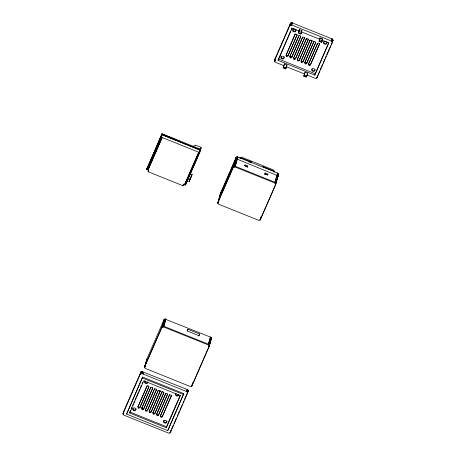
<?xml version="1.0" encoding="UTF-8"?>
<svg xmlns="http://www.w3.org/2000/svg" width="456" height="456" viewBox="0 0 456 456"><rect width="100%" height="100%" fill="white"/><g stroke="black" fill="none" stroke-linecap="round" stroke-linejoin="round"><path stroke-width="0.68" d="M123.046 413.7L123.268 414.584L124.032 415.205L168.452 433.075L169.643 433.114L170.458 432.385L187.479 393.397L187.445 392.325L186.584 391.539L143.133 374.057L141.366 373.549L140.163 374.359L123.046 413.7L123.736 411.249L140.756 372.261L141.765 371.48L187.536 389.635L188.134 391.128L184.384 399.747M123.764 412.321L123.736 411.249M164.04 319.696L161.823 327.528L144.655 366.852L144.746 367.753L145.424 368.448L190.22 386.471L191.218 386.449L191.947 385.879L209.11 346.554L211.362 338.546L210.558 337.127L164.958 319.075L163.955 319.855L146.935 358.849L147.06 360.086M209.11 346.554L209.019 345.659L208.346 344.958L163.544 326.935L162.553 326.963L161.823 327.528M278.519 174.329L275.658 184.617L260.342 219.701L259.789 220.191L258.615 220.294L218.646 204.214L217.968 203.513L217.877 202.618L233.193 167.534L235.929 157.765L236.567 157.115L237.935 157.075L277.527 173.006C279.847 174.209 277.447 177.236 276.969 178.883M220.066 195.145L235.53 159.554M220.79 193.589L220.761 192.517L235.929 157.765M307.173 75.063L315.284 78.312L316.276 78.289L317.011 77.719L332.264 42.807L332.304 41.912L331.729 41.148L291.783 25.023L290.415 25.057L289.777 25.713L274.512 60.813L275.316 62.233L284.077 65.772M274.569 61.36L275.202 58.368L290.369 23.615L291.19 22.885L292.376 22.925L332.15 38.942L332.96 40.179L332.327 42.636M277.921 176.609L277.687 175.714M129.669 413.028L143.725 380.817L180.422 395.58L166.36 427.791L129.669 413.028L130.336 410.679M166.36 427.791L166.469 426.73L180.24 395.181M185.353 184.583L185.318 185.125L183.392 184.349L182.993 185.746L148.132 171.724L148.531 170.327L146.598 169.546L162.091 133.79L200.714 149.329L185.353 184.509L183.734 184.053L182.993 185.746M275.658 184.617L275.561 183.717L274.888 183.021L234.914 166.942L233.922 166.964L233.193 167.534M148.132 171.724L148.873 170.031L147.237 168.982L147.339 167.854M199.865 152.11L200.19 150.788L199.124 149.79L162.923 135.221C161.225 134.252 160.512 137.227 162.262 137.541L198.673 152.196L199.865 152.11L185.729 184.395L185.353 184.509M147.077 168.441L147.288 167.694M157.354 144.643L161.926 134.001L174.802 139.183M161.794 134.469L161.926 134.001M146.598 169.546L162.091 133.79M193.224 146.718L193.424 146.017L195.271 145.567L195.407 145.099L201.199 147.43L200.503 150.075L185.398 184.8M187.057 181.117L187.165 180.741M189.536 175.435L189.645 175.064M189.924 174.049L189.947 174.203M123.057 414.065L123.633 411.779M123.103 414.242L123.696 412.144M189.063 181.408L189.286 180.616M188.989 181.893L189.097 181.516M189.975 179.59L188.955 179.39L189.251 178.712L188.22 178.296M191.372 176.364L191.577 175.839M191.765 175.218L192.136 174.089L189.411 180.371M200.446 149.859L200.782 148.679M126.597 414.082L142.62 377.044L183.757 393.591L183.494 394.525L167.734 430.635L126.597 414.082L142.62 377.044M140.163 374.359L140.841 372.102M140.357 374.051L140.95 371.953M140.482 373.914L141.075 371.817M140.63 373.8L141.229 371.703M140.796 373.703L141.394 371.606M140.978 373.629L141.571 371.532M141.166 373.578L141.765 371.48M141.366 373.549L141.958 371.452M141.571 373.544L142.164 371.446M141.77 373.561L142.363 371.463M141.97 373.606L142.563 371.509L143.133 374.057L142.756 371.572M144.62 367.029L146.935 358.849M144.632 367.393L146.832 359.379M144.677 367.576L145.601 364.31M145.971 363.005L146.524 361.049M144.934 367.097L145.669 364.486M146.04 363.181L146.593 361.22M138.003 406.798L146.878 386.471A1.163 1.032 15.8 0 1 147.083 386.124L147.824 385.822A0.826 0.735 15.8 0 1 148.217 385.924A0.826 0.735 15.8 0 1 148.565 386.118L148.861 386.842A1.163 1.032 15.8 0 1 148.747 387.224L139.872 407.55A1.163 1.032 15.8 0 1 139.667 407.898L138.926 408.205A0.826 0.735 15.8 0 1 138.533 408.097A0.826 0.735 15.8 0 1 138.185 407.903L137.889 407.185A1.163 1.032 15.8 0 1 138.003 406.798L147.077 385.776A1.163 1.032 15.8 0 1 147.197 385.531M138.533 408.097L138.732 407.402A0.826 0.735 15.8 0 1 138.379 407.202L138.088 406.484A1.163 1.032 15.8 0 1 138.202 406.102M161.931 327.38L164.149 319.548M162.057 327.248L164.274 319.417M162.205 327.134L164.422 319.303M162.376 327.037L164.587 319.206M162.553 326.963L164.77 319.132M139.872 407.55L148.941 386.528M162.741 326.912L164.958 319.075M162.94 326.884L165.157 319.046M163.145 326.878L165.357 319.04M163.345 326.895L165.562 319.063M163.544 326.935L165.762 319.103M208.54 344.263L163.938 326.302L165.955 319.171M141.742 408.302L150.811 387.275L141.742 408.302A1.163 1.032 15.8 0 0 141.628 408.69L141.919 409.408A0.826 0.735 15.8 0 0 142.272 409.602A0.826 0.735 15.8 0 0 142.665 409.705L143.401 409.402A1.163 1.032 15.8 0 0 143.611 409.055L152.481 388.729A1.163 1.032 15.8 0 0 152.595 388.341L152.304 387.623A0.826 0.735 15.8 0 0 151.951 387.429A0.826 0.735 15.8 0 0 151.563 387.326L150.822 387.628A1.163 1.032 15.8 0 0 150.617 387.976M142.272 409.602L142.471 408.907A0.826 0.735 15.8 0 1 142.118 408.707L141.827 407.989A1.163 1.032 15.8 0 1 141.941 407.601M143.611 409.055L152.68 388.027A1.163 1.032 15.8 0 0 152.777 387.777M145.475 409.807L154.55 388.78L145.475 409.807A1.163 1.032 15.8 0 0 145.361 410.195L145.658 410.913A0.826 0.735 15.8 0 0 146.011 411.107A0.826 0.735 15.8 0 0 146.399 411.209L147.14 410.907A1.163 1.032 15.8 0 0 147.345 410.56L156.22 390.233A1.163 1.032 15.8 0 0 156.334 389.846L156.037 389.128A0.826 0.735 15.8 0 0 155.69 388.934A0.826 0.735 15.8 0 0 155.296 388.831L154.555 389.133A1.163 1.032 15.8 0 0 154.35 389.481M146.011 411.107L146.205 410.406A0.826 0.735 15.8 0 1 145.857 410.212L145.561 409.494A1.163 1.032 15.8 0 1 145.618 409.231M152.481 388.729L152.68 388.027M147.345 410.56L156.419 389.532A1.163 1.032 15.8 0 0 156.533 389.145M149.215 411.312L158.289 390.285L149.215 411.312A1.163 1.032 15.8 0 0 149.101 411.694L149.397 412.412A0.826 0.735 15.8 0 0 149.745 412.612A0.826 0.735 15.8 0 0 150.138 412.714L150.879 412.412A1.163 1.032 15.8 0 0 151.084 412.064L159.959 391.738A1.163 1.032 15.8 0 0 160.073 391.351L159.777 390.632A0.826 0.735 15.8 0 0 159.423 390.433A0.826 0.735 15.8 0 0 159.036 390.33L158.295 390.632A1.163 1.032 15.8 0 0 158.089 390.986M149.745 412.612L149.944 411.91A0.826 0.735 15.8 0 1 149.591 411.717L149.3 410.998A1.163 1.032 15.8 0 1 149.414 410.611M156.22 390.233L156.419 389.532M151.084 412.064L160.153 391.037A1.163 1.032 15.8 0 0 160.267 390.649L160.267 390.518M152.954 412.811L162.022 391.789L152.954 412.811A1.163 1.032 15.8 0 0 152.84 413.199L153.13 413.917A0.826 0.735 15.8 0 0 153.484 414.116A0.826 0.735 15.8 0 0 153.877 414.219L154.612 413.911A1.163 1.032 15.8 0 0 154.818 413.563L163.693 393.237A1.163 1.032 15.8 0 0 163.807 392.855L163.516 392.137A0.826 0.735 15.8 0 0 163.162 391.938A0.826 0.735 15.8 0 0 162.769 391.835L162.034 392.137A1.163 1.032 15.8 0 0 161.823 392.485M153.484 414.116L153.683 413.415A0.826 0.735 15.8 0 1 153.33 413.221L153.034 412.498A1.163 1.032 15.8 0 1 153.148 412.116M159.959 391.738L160.153 391.037M154.823 413.563L163.892 392.542L163.693 393.237M156.687 414.316L156.887 413.62A1.163 1.032 15.8 0 0 156.773 414.002L157.069 414.721A0.826 0.735 15.8 0 0 157.417 414.92A0.826 0.735 15.8 0 0 157.81 415.023L158.551 414.721A1.163 1.032 15.8 0 0 158.756 414.367L167.631 394.041L158.557 415.068A1.163 1.032 15.8 0 1 158.352 415.416L157.611 415.718A0.826 0.735 15.8 0 1 157.217 415.615A0.826 0.735 15.8 0 1 156.87 415.422L156.573 414.703A1.163 1.032 15.8 0 1 156.687 414.316L165.562 393.99A1.163 1.032 15.8 0 1 165.767 393.642L166.508 393.34A0.826 0.735 15.8 0 1 166.902 393.442A0.826 0.735 15.8 0 1 167.249 393.636L167.546 394.354A1.163 1.032 15.8 0 1 167.432 394.742M157.217 415.615L157.417 414.92M217.837 202.977L220.761 192.517M217.854 203.159L220.658 193.048M217.9 203.342L219.929 196.16M220.128 195.51L220.425 194.461M218.521 201.558L219.074 199.597M219.444 198.292L220.003 196.336M158.557 415.068L158.756 414.367M165.562 393.99L165.762 393.289L157.166 412.982M160.466 415.838L169.541 394.81L160.466 415.838A1.163 1.032 15.8 0 0 160.352 416.225L160.649 416.944A0.826 0.735 15.8 0 0 160.996 417.137A0.826 0.735 15.8 0 0 161.39 417.24L162.131 416.938A1.163 1.032 15.8 0 0 162.336 416.59L171.211 396.264A1.163 1.032 15.8 0 0 171.325 395.876L171.028 395.158A0.826 0.735 15.8 0 0 170.681 394.964A0.826 0.735 15.8 0 0 170.287 394.862L169.546 395.164A1.163 1.032 15.8 0 0 169.341 395.512M160.996 417.137L161.196 416.436A0.826 0.735 15.8 0 1 160.848 416.242L160.552 415.524A1.163 1.032 15.8 0 1 160.666 415.137M162.336 416.59L171.405 395.563A1.163 1.032 15.8 0 0 171.519 395.175M233.301 167.386L236.122 157.457M233.432 167.249L236.254 157.326M233.58 167.135L236.402 157.206M187.906 329.266L187.405 331.039L199.112 335.747L199.614 333.98L187.906 329.266L187.211 330.862M233.746 167.038L236.567 157.115M233.922 166.964L236.744 157.041M234.116 166.913L236.938 156.984M234.31 166.885L237.137 156.955M234.515 166.879L237.337 156.95M234.715 166.896L237.542 156.972M234.914 166.942L237.741 157.012M275.082 182.32L235.307 166.303L237.935 157.075M171.211 396.264L171.405 395.563M167.734 430.635L183.757 393.591M274.512 60.813L275.202 58.368M274.523 61.178L275.099 58.898M274.637 61.537L275.23 59.434M274.734 61.702L275.179 60.129M169.985 432.943L170.43 431.37M170.134 432.829L170.43 431.781M170.265 432.693L171.051 430.287L170.373 432.544M247.773 165.973L247.505 166.902L244.61 165.739L244.878 164.804L247.773 165.973L247.215 167.244M322.261 40.276L328.816 42.915L314.754 75.12L278.057 60.357L290.546 31.259M289.777 25.713L290.455 23.455M289.97 25.405L290.563 23.307M290.101 25.274L290.694 23.17M186.584 391.539L187.177 389.441M290.25 25.154L290.842 23.056M186.766 391.63L187.365 389.532M290.415 25.057L291.008 22.96M290.592 24.983L291.19 22.885M186.943 391.732L187.536 389.635M290.785 24.932L291.378 22.834M187.097 391.858L187.69 389.76M290.979 24.903L291.578 22.806M187.234 392L187.826 389.903M291.185 24.898L291.777 22.8M187.353 392.16L187.946 390.062M187.445 392.325L188.037 390.228M291.384 24.915L291.982 22.817M187.519 392.502L188.111 390.404M291.589 24.96L292.182 22.863M187.581 392.867L188.157 390.581M187.479 393.397L188.168 390.946M291.783 25.023L292.376 22.925M191.708 386.158L192.079 384.853M191.839 386.027L192.882 382.584M192.147 385.177L192.78 383.074M286.129 55.062L295.203 34.04L286.129 55.062A1.163 1.032 15.8 0 0 286.015 55.45L286.311 56.168A0.826 0.735 15.8 0 0 286.659 56.362A0.826 0.735 15.8 0 0 287.052 56.464L287.793 56.162A1.163 1.032 15.8 0 0 287.998 55.814L296.873 35.488A1.163 1.032 15.8 0 0 296.987 35.101L296.691 34.382A0.826 0.735 15.8 0 0 296.343 34.189A0.826 0.735 15.8 0 0 295.95 34.086L295.209 34.388A1.163 1.032 15.8 0 0 295.003 34.736M283.13 67.904L284.447 63.925L286.961 64.934L286.1 67.967L285.638 68.913L283.13 67.904L284.447 63.925M286.659 56.362L286.858 55.666A0.826 0.735 15.8 0 1 286.51 55.467L286.214 54.748A1.163 1.032 15.8 0 1 286.328 54.367M287.998 55.814L297.073 34.787L296.873 35.488M208.358 344.172L210.376 337.041M299.689 35.591A0.826 0.735 15.8 0 1 300.077 35.693A0.826 0.735 15.8 0 1 300.43 35.887L300.721 36.605A1.163 1.032 15.8 0 1 300.607 36.993L291.737 57.319A1.163 1.032 15.8 0 1 291.532 57.667L290.791 57.969A0.826 0.735 15.8 0 1 290.398 57.866A0.826 0.735 15.8 0 1 290.05 57.673L289.754 56.954A1.163 1.032 15.8 0 1 289.868 56.567L298.937 35.539A1.163 1.032 15.8 0 1 299.062 35.3M208.346 344.958L210.558 337.127M208.517 345.067L210.735 337.235M208.671 345.192L210.889 337.36M208.808 345.334L211.025 337.503M208.928 345.488L211.145 337.657M209.019 345.659L211.236 337.822M290.398 57.866L290.597 57.165A0.826 0.735 15.8 0 1 290.244 56.971L289.953 56.253A1.163 1.032 15.8 0 1 290.067 55.866M209.093 345.83L211.31 337.999M209.139 346.013L211.35 338.181M209.144 346.378L211.373 338.363M298.389 33.054L299.432 29.6L301.946 30.609L300.903 34.063L298.389 33.054L299.039 31.453L301.547 32.467L300.903 34.063M299.432 29.6L298.76 31.977L299.039 31.453M291.737 57.319L300.806 36.292M293.607 58.072L302.676 37.044L293.607 58.072A1.163 1.032 15.8 0 0 293.493 58.459L293.784 59.177A0.826 0.735 15.8 0 0 294.137 59.371A0.826 0.735 15.8 0 0 294.525 59.474L295.266 59.172A1.163 1.032 15.8 0 0 295.471 58.824L304.346 38.498A1.163 1.032 15.8 0 0 304.46 38.11L304.169 37.392A0.826 0.735 15.8 0 0 303.816 37.198A0.826 0.735 15.8 0 0 303.422 37.096L302.687 37.398A1.163 1.032 15.8 0 0 302.476 37.745M294.137 59.371L294.331 58.67A0.826 0.735 15.8 0 1 293.983 58.476L293.687 57.758A1.163 1.032 15.8 0 1 293.801 57.37M295.471 58.824L304.545 37.797L304.346 38.498M265.153 172.961L264.89 173.896L267.786 175.058L268.048 174.129L265.153 172.961L264.6 174.232M297.871 60.876A0.826 0.735 15.8 0 1 297.523 60.676L297.226 59.958A1.163 1.032 15.8 0 1 297.34 59.576L306.215 39.25A1.163 1.032 15.8 0 1 306.421 38.897L307.162 38.595A0.826 0.735 15.8 0 1 307.555 38.697A0.826 0.735 15.8 0 1 307.903 38.897L308.199 39.615A1.163 1.032 15.8 0 1 308.085 39.997L299.21 60.329A1.163 1.032 15.8 0 1 299.005 60.676L298.264 60.979A0.826 0.735 15.8 0 1 297.871 60.876L298.07 60.175A0.826 0.735 15.8 0 1 297.717 59.981L297.426 59.263A1.163 1.032 15.8 0 1 297.483 59.001M299.21 60.329L308.279 39.301A1.163 1.032 15.8 0 0 308.376 39.045M306.215 39.25L306.415 38.549L297.54 58.875M301.08 61.075L310.148 40.054L301.08 61.075A1.163 1.032 15.8 0 0 300.966 61.463L301.256 62.181A0.826 0.735 15.8 0 0 301.61 62.375A0.826 0.735 15.8 0 0 302.003 62.483L302.738 62.176A1.163 1.032 15.8 0 0 302.949 61.828L311.818 41.502A1.163 1.032 15.8 0 0 311.932 41.12L311.642 40.396A0.826 0.735 15.8 0 0 311.288 40.202A0.826 0.735 15.8 0 0 310.901 40.099L310.16 40.402A1.163 1.032 15.8 0 0 309.955 40.749M301.61 62.375L301.809 61.68A0.826 0.735 15.8 0 1 301.456 61.48L301.165 60.762A1.163 1.032 15.8 0 1 301.279 60.38M308.085 39.997L308.279 39.301M302.949 61.828L312.018 40.806A1.163 1.032 15.8 0 0 312.132 40.419M259.954 220.094L260.325 218.789M260.102 219.98L260.473 218.675M260.233 219.849L261.157 216.583M260.342 219.701L261.174 216.896M304.813 62.58L313.888 41.553L304.813 62.58A1.163 1.032 15.8 0 0 304.699 62.968L304.996 63.686A0.826 0.735 15.8 0 0 305.349 63.88A0.826 0.735 15.8 0 0 305.737 63.982L306.478 63.68A1.163 1.032 15.8 0 0 306.683 63.333L315.558 43.006A1.163 1.032 15.8 0 0 315.672 42.619L315.375 41.901A0.826 0.735 15.8 0 0 315.028 41.707A0.826 0.735 15.8 0 0 314.634 41.604L313.893 41.906A1.163 1.032 15.8 0 0 313.688 42.254M305.349 63.88L305.543 63.179A0.826 0.735 15.8 0 1 305.195 62.985L304.899 62.267A1.163 1.032 15.8 0 1 305.013 61.879M311.818 41.502L312.018 40.806M306.683 63.333L315.757 42.305L315.558 43.006M303.793 76.215L305.115 72.242L307.623 73.251L306.768 76.283L306.301 77.224L303.793 76.215L305.115 72.242M274.9 182.235L277.527 173.006M274.888 183.021L277.71 173.092M308.592 64.102L317.467 43.776A1.163 1.032 15.8 0 1 317.672 43.428L318.413 43.12A0.826 0.735 15.8 0 1 318.807 43.229A0.826 0.735 15.8 0 1 319.154 43.423L319.451 44.141A1.163 1.032 15.8 0 1 319.337 44.528L310.462 64.855A1.163 1.032 15.8 0 1 310.257 65.202L309.516 65.504A0.826 0.735 15.8 0 1 309.128 65.402A0.826 0.735 15.8 0 1 308.775 65.208L308.478 64.49A1.163 1.032 15.8 0 1 308.592 64.102L308.792 63.401A1.163 1.032 15.8 0 0 308.678 63.789L308.974 64.507A0.826 0.735 15.8 0 0 309.322 64.701A0.826 0.735 15.8 0 0 309.715 64.803L310.456 64.501A1.163 1.032 15.8 0 0 310.661 64.153L319.536 43.827A1.163 1.032 15.8 0 0 319.627 43.576M275.059 183.13L277.881 173.2M275.213 183.255L278.035 173.326M275.35 183.392L278.177 173.468M275.47 183.551L278.291 173.622M275.561 183.717L278.388 173.793M275.635 183.893L278.456 173.964M309.128 65.402L309.322 64.701M275.68 184.076L278.502 174.146M306.768 76.049L307.623 73.251M310.462 64.855L310.661 64.153M317.467 43.776L317.667 43.075L309.071 62.768M319.057 41.365L320.101 37.911L322.609 38.92L321.565 42.374L319.057 41.365L319.702 39.769L322.215 40.778L321.565 42.374M320.101 37.911L319.428 40.288L319.702 39.769M319.337 44.528L319.536 43.827M314.754 75.12L328.645 42.801M316.624 78.118L316.92 77.07M316.903 77.868L317.347 76.294M317.011 77.719L319.656 70.954M331.369 40.954L331.968 38.857M331.558 41.04L332.15 38.942M331.729 41.148L332.321 39.051M331.882 41.274L332.475 39.176M332.019 41.416L332.618 39.319M332.139 41.57L332.732 39.472M332.236 41.735L332.829 39.638M332.304 41.912L332.897 39.814M332.35 42.094L332.943 39.997M332.264 42.807L332.96 40.179M186.059 183.432L185.729 184.395M186.869 180.981L186.749 181.317M191.446 176.124L191.896 174.933M144.854 366.151L162.017 326.832M218.076 201.917L233.392 166.833M211.327 338.722L209.851 342.142M209.31 345.859L192.232 385.018M278.479 174.688L277.573 176.791M275.851 183.916L260.536 219M332.92 40.538L331.176 44.568M191.349 176.438L189.217 181.328M191.446 176.284L189.012 181.853M285.638 68.913L286.961 64.934M147.128 168.646L161.76 135.141M147.174 168.862L161.601 135.757M147.237 168.982L161.743 135.74M147.322 169.096L161.378 136.891M147.425 169.216L161.487 137.011M147.55 169.336L161.612 137.125M147.693 169.45L161.755 137.239M147.852 169.558L161.914 137.347M148.023 169.66L162.085 137.45M148.206 169.752L162.262 137.541M184.612 184.406L198.673 152.196M184.811 184.458L198.867 152.247M185.005 184.492L199.061 152.287M200.383 149.294L201.199 147.43M200.321 149.528L200.737 148.57M185.187 184.509L199.243 152.304M186.145 182.508L187 180.553M188.14 177.948L188.71 176.643M190.699 172.077L191.554 170.122M192.084 169.016L193.258 166.212M195.749 160.626L196.525 158.848M198.463 154.407L199.312 152.458M185.318 185.125L199.688 152.241M291.11 29.971L291.954 28.038M278.057 60.357L292.119 28.152L299.324 31.048M131.18 408.747L131.738 407.459M132.582 405.526L133.146 404.244M133.705 402.956L134.548 401.023M135.113 399.735L135.956 397.803M136.521 396.515L138.202 392.65M138.766 391.362L139.61 389.435M140.174 388.147L141.297 385.571M142.141 383.638L142.699 382.35M289.868 56.567L298.743 36.241A1.163 1.032 15.8 0 1 298.948 35.893L299.689 35.591M301.758 31.031L301.946 30.609M322.426 39.347L322.609 38.92M198.685 336.1L199.614 333.98M320.215 69.671L321.058 67.739M321.622 66.451L322.466 64.518M323.025 63.236L324.712 59.371M325.276 58.083L326.114 56.156M326.678 54.868L330.611 45.856M276.49 180.508L277.026 179.276M275.521 183.58L276.325 181.739M171.621 428.988L173.32 425.089M173.89 423.789L176.444 417.941M177.293 415.992L177.857 414.692M178.427 413.392L179.276 411.443M179.846 410.143L182.4 404.295M182.964 402.996L183.819 401.046M209.902 342.217L210.746 340.284M301.273 32.986L301.547 32.467M246.833 167.135L247.106 166.617L244.598 165.608M321.936 41.302L322.215 40.778M264.982 174.443L265.261 173.918L267.775 174.933M146.701 169.227L147.083 169.011M235.963 159.207L236.943 159.07M190.26 173.953L190.625 173.97M236.932 159.064L277.698 175.72M319.912 38.338L321.793 39.091M301.291 31.84L319.639 39.222M298.577 32.627L301.085 33.641M319.24 40.943L321.754 41.952M278.456 58.961L315.147 73.724M286.06 66.565L304.534 73.997M283.592 66.958L286.1 67.967M304.255 75.269L306.768 76.283M283.404 67.38L285.918 68.389M304.072 75.696L306.58 76.705M176.728 139.958L179.305 140.995M198.121 148.685L199.956 149.425M161.874 134.537L200.503 150.075M142.357 377.978L183.494 394.525M129.772 411.967L166.469 426.73M264.155 167.654L262.878 166.628L272.836 170.641A1.984 1.756 15.7 0 1 274.079 172.089M142.471 408.907A0.826 0.735 15.8 0 0 142.859 409.009L143.6 408.701A1.163 1.032 15.8 0 0 143.805 408.354M155.017 412.868A1.163 1.032 15.8 0 1 154.812 413.216L154.071 413.518A0.826 0.735 15.8 0 1 153.683 413.415M161.196 416.436A0.826 0.735 15.8 0 0 161.589 416.539L162.325 416.237A1.163 1.032 15.8 0 0 162.535 415.889M151.284 411.363A1.163 1.032 15.8 0 1 151.073 411.711L150.337 412.013A0.826 0.735 15.8 0 1 149.944 411.91M140.072 406.855A1.163 1.032 15.8 0 1 139.861 407.202L139.126 407.504A0.826 0.735 15.8 0 1 138.732 407.402M162.074 391.664A1.163 1.032 15.8 0 1 162.228 391.442M147.544 409.858A1.163 1.032 15.8 0 1 147.339 410.206L146.598 410.508A0.826 0.735 15.8 0 1 146.205 410.406M178.661 394.491A1.613 1.431 15.8 0 1 176.5 395.939A1.613 1.431 15.8 0 1 176.067 393.448M147.755 382.06A1.613 1.431 15.8 0 1 145.601 383.507A1.613 1.431 15.8 0 1 145.168 381.017M178.769 394.531A1.613 1.431 15.8 0 1 176.7 395.244A1.613 1.431 15.8 0 1 175.777 393.328M147.966 381.74A1.613 1.431 15.8 0 1 146 382.875A1.613 1.431 15.8 0 1 144.877 380.897M136.127 408.861A1.613 1.431 15.8 0 1 134.161 410.001A1.613 1.431 15.8 0 1 133.038 408.017M167.033 421.27A1.613 1.431 15.8 0 1 165.294 422.478A1.613 1.431 15.8 0 1 163.835 420.831M163.926 420.472A1.613 1.431 15.8 0 1 164.12 420.147M296.092 29.999A1.613 1.431 15.8 0 1 294.331 31.185A1.613 1.431 15.8 0 1 292.906 29.52M293.003 29.155A1.613 1.431 15.8 0 1 293.202 28.836M284.242 56.749A1.613 1.431 15.8 0 1 282.492 58.311A1.613 1.431 15.8 0 1 281.164 56.282M294.331 58.67A0.826 0.735 15.8 0 0 294.724 58.773L295.465 58.471A1.163 1.032 15.8 0 0 295.67 58.123M286.858 55.666A0.826 0.735 15.8 0 0 287.251 55.769L287.992 55.467A1.163 1.032 15.8 0 0 288.198 55.113M326.98 42.055A1.613 1.431 15.8 0 1 325.025 43.571A1.613 1.431 15.8 0 1 324.102 41.268M315.159 69.534A1.613 1.431 15.8 0 1 313.215 70.703A1.613 1.431 15.8 0 1 312.052 68.736M298.07 60.175A0.826 0.735 15.8 0 0 298.463 60.277L299.199 59.975A1.163 1.032 15.8 0 0 299.41 59.628M301.809 61.68A0.826 0.735 15.8 0 0 302.197 61.782L302.938 61.48A1.163 1.032 15.8 0 0 303.143 61.132M290.597 57.165A0.826 0.735 15.8 0 0 290.991 57.274L291.726 56.966A1.163 1.032 15.8 0 0 291.931 56.618M306.882 62.632A1.163 1.032 15.8 0 1 306.677 62.979L305.936 63.287A0.826 0.735 15.8 0 1 305.543 63.184M239.879 157.844A1.984 1.756 15.7 0 1 242.176 157.366L273.076 169.803A1.984 1.756 15.7 0 1 274.204 172.157M248.976 162.051A19.619 17.368 15.7 0 1 250.247 162.057L251.9 162.211L241.942 158.203A1.984 1.756 15.7 0 0 239.998 158.369M133.089 410.155A1.613 1.431 15.8 0 0 135.831 409.921A1.613 1.431 15.8 0 0 134.081 407.881A1.613 1.431 15.8 0 0 133.089 410.155M164.006 422.609A1.613 1.431 15.8 0 0 166.742 422.33A1.613 1.431 15.8 0 0 164.958 420.312A1.613 1.431 15.8 0 0 164.006 422.609M293.054 31.299A1.613 1.431 15.8 0 0 295.796 31.059A1.613 1.431 15.8 0 0 294.052 29.019A1.613 1.431 15.8 0 0 293.054 31.299M281.215 58.419A1.613 1.431 15.8 0 0 283.957 58.186A1.613 1.431 15.8 0 0 282.207 56.145A1.613 1.431 15.8 0 0 281.215 58.419M323.959 43.73A1.613 1.431 15.8 0 0 326.701 43.491A1.613 1.431 15.8 0 0 324.951 41.45A1.613 1.431 15.8 0 0 323.959 43.73M312.132 70.874A1.613 1.431 15.8 0 0 314.868 70.594A1.613 1.431 15.8 0 0 313.084 68.577A1.613 1.431 15.8 0 0 312.132 70.874"/></g></svg>
